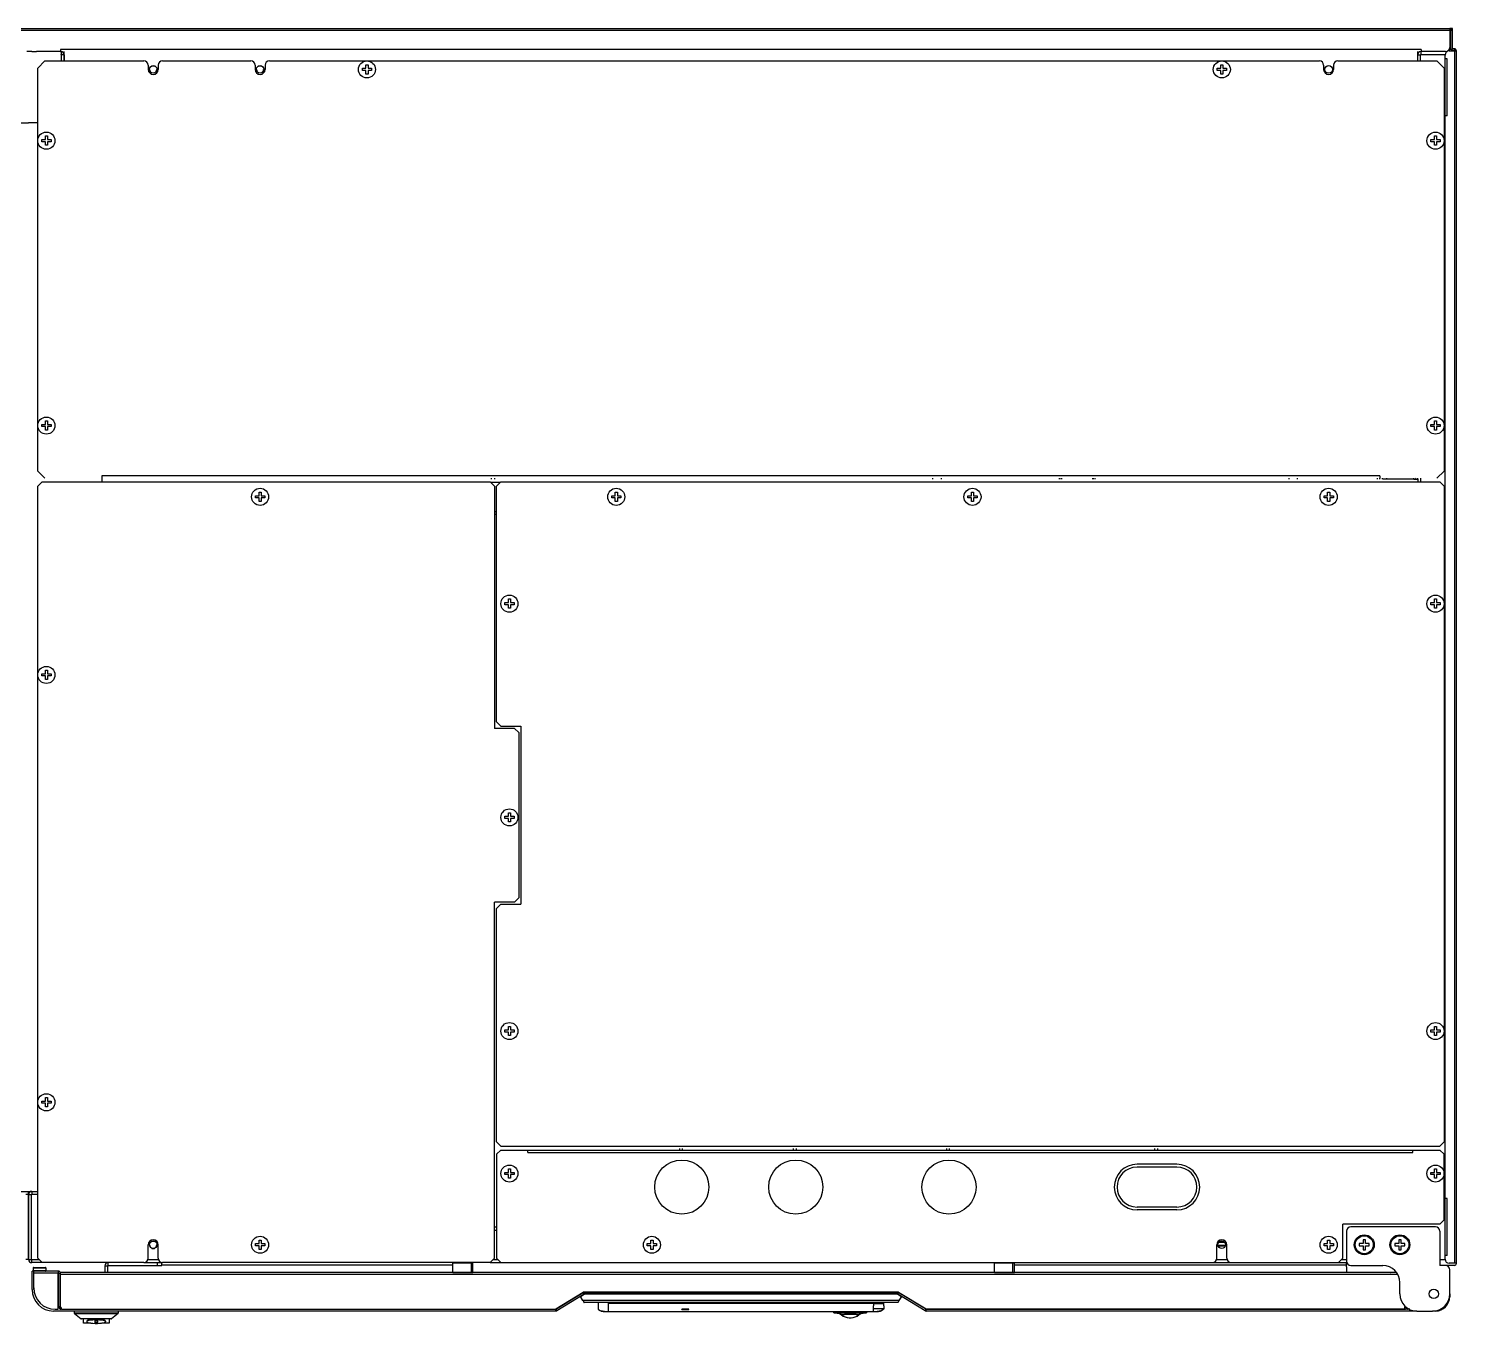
# Model space of a CAD drawing. Header units: millimetres. Extents: x -4 to 301, y -2 to 124.
# Drawn here: x 200.3 to 300.5, y -0.9 to 90 of the extents above; entities that cross this region are included whole.
import ezdxf

# ---------------------------------------------------------------- set-up
doc = ezdxf.new("R2010")
doc.units = ezdxf.units.MM
for name, color, linetype in [('2401-00300-M6-16HWMC_0', 7, 'Continuous'), ('2401-00424-M6-12FCTTHC_0', 7, 'Continuous'), ('2401-00460-M6-12PSTTHC_0', 7, 'Continuous'), ('4203-78022_0', 7, 'Continuous'), ('4204-00441-MS731-1_0', 7, 'Continuous'), ('4208-01638_A_0', 7, 'Continuous'), ('4208-01643_A_0', 7, 'Continuous'), ('4209-00025-D30_0', 7, 'Continuous'), ('4209-00027-YK_0', 7, 'Continuous'), ('4209-00048_0', 7, 'Continuous'), ('4209-00140_0', 7, 'Continuous'), ('4209-00207_A_0', 7, 'Continuous'), ('4212-06586_0', 7, 'Continuous'), ('4212-06592_0', 7, 'Continuous'), ('4212-06603_1_0', 7, 'Continuous'), ('4212-06603_1_MIR_0', 7, 'Continuous'), ('4212-06606_4_3_0', 7, 'Continuous'), ('4212-06607_0', 7, 'Continuous'), ('4212-06613_2_MIR_0', 7, 'Continuous'), ('4212-06614_1_0', 7, 'Continuous'), ('4212-06616_1_0', 7, 'Continuous'), ('4212-06741_0', 7, 'Continuous'), ('4212-14508_0', 7, 'Continuous'), ('4212-14509_0', 7, 'Continuous'), ('4212-14510_0', 7, 'Continuous'), ('4212-14511_0', 7, 'Continuous'), ('4212-14513_0', 7, 'Continuous'), ('4212-14515_0', 7, 'Continuous'), ('4212-14520_0', 7, 'Continuous'), ('4212-14521_0', 7, 'Continuous'), ('4212-14522_1_0', 7, 'Continuous'), ('4212-14522_2_0', 7, 'Continuous'), ('4212-14522_3_0', 7, 'Continuous'), ('4212-14522_4_1_0', 7, 'Continuous'), ('4212-14522_5_0', 7, 'Continuous'), ('4212-14525_0', 7, 'Continuous'), ('4212-14529_0', 7, 'Continuous'), ('4212-14530_0', 7, 'Continuous'), ('4212-14531_0', 7, 'Continuous'), ('4212-14532_0', 7, 'Continuous'), ('4212-14534_0', 7, 'Continuous'), ('4212-14541_0', 7, 'Continuous'), ('EPO_A_0', 7, 'Continuous'), ('TOUCH-PAN_A_0', 7, 'Continuous')]:
    doc.layers.add(name, color=color, linetype=linetype)

msp = doc.modelspace()

# ---------------------------------------------------------------- linework, layer by layer
at = {"layer": '2401-00300-M6-16HWMC_0', "color": 7, "linetype": 'Continuous'}
msp.add_line((295.88, 2.7), (295.9, 2.7), dxfattribs=at)
at = {"layer": '2401-00424-M6-12FCTTHC_0', "color": 7, "linetype": 'Continuous'}
for p, q in [((293.97, 4.73), (293.69, 4.73)), ((293.69, 4.73), (293.69, 4.58)), ((293.69, 4.58), (293.97, 4.58)), ((294.12, 5), (293.97, 5)), ((293.97, 5), (293.97, 4.73)), ((293.97, 4.58), (293.97, 4.3)), ((293.97, 4.3), (294.12, 4.3)), ((294.12, 4.73), (294.12, 5)), ((294.39, 4.73), (294.12, 4.73)), ((294.12, 4.58), (294.39, 4.58)), ((294.12, 4.3), (294.12, 4.58)), ((294.39, 4.58), (294.39, 4.73)), ((296.47, 4.73), (296.19, 4.73)), ((296.19, 4.73), (296.19, 4.58)), ((296.19, 4.58), (296.47, 4.58)), ((296.62, 5), (296.47, 5)), ((296.47, 5), (296.47, 4.73)), ((296.47, 4.58), (296.47, 4.3)), ((296.47, 4.3), (296.62, 4.3)), ((296.62, 4.73), (296.62, 5)), ((296.89, 4.73), (296.62, 4.73)), ((296.62, 4.58), (296.89, 4.58)), ((296.62, 4.3), (296.62, 4.58)), ((296.89, 4.58), (296.89, 4.73))]:
    msp.add_line(p, q, dxfattribs=at)
for centre in [(294.04, 4.65), (296.54, 4.65)]:
    msp.add_circle(centre, 0.63, dxfattribs=at)
at = {"layer": '2401-00460-M6-12PSTTHC_0', "color": 7, "linetype": 'Continuous'}
for p, q in [((223.72, 87.23), (223.97, 87.23)), ((223.72, 87.08), (223.72, 87.23)), ((223.97, 87.48), (224.12, 87.48)), ((223.97, 87.23), (223.97, 87.48)), ((224.12, 87.48), (224.12, 87.23)), ((224.12, 87.23), (224.37, 87.23)), ((224.37, 87.23), (224.37, 87.08)), ((283.72, 87.23), (283.97, 87.23)), ((283.72, 87.08), (283.72, 87.23)), ((283.97, 87.48), (284.12, 87.48)), ((283.97, 87.23), (283.97, 87.48)), ((284.12, 87.48), (284.12, 87.23)), ((284.12, 87.23), (284.37, 87.23)), ((284.37, 87.23), (284.37, 87.08)), ((208.79, 87.15), (208.77, 87.15)), ((208.79, 87.14), (208.77, 87.14)), ((208.9, 86.94), (208.89, 86.92)), ((209.18, 86.94), (209.19, 86.92)), ((209.29, 87.15), (209.31, 87.15)), ((209.29, 87.14), (209.31, 87.14)), ((216.29, 87.15), (216.27, 87.15)), ((216.29, 87.14), (216.27, 87.14)), ((216.4, 86.94), (216.39, 86.92)), ((216.68, 86.94), (216.69, 86.92)), ((216.79, 87.15), (216.81, 87.15)), ((216.79, 87.14), (216.81, 87.14)), ((223.97, 87.08), (223.72, 87.08)), ((223.97, 86.83), (223.97, 87.08)), ((224.12, 86.83), (223.97, 86.83)), ((224.37, 87.08), (224.12, 87.08)), ((224.12, 87.08), (224.12, 86.83)), ((283.97, 87.08), (283.72, 87.08)), ((283.97, 86.83), (283.97, 87.08)), ((284.12, 86.83), (283.97, 86.83)), ((284.37, 87.08), (284.12, 87.08)), ((284.12, 87.08), (284.12, 86.83)), ((201.22, 82.23), (201.47, 82.23)), ((201.22, 82.08), (201.22, 82.23)), ((201.47, 82.48), (201.62, 82.48)), ((201.47, 82.23), (201.47, 82.48)), ((201.62, 82.48), (201.62, 82.23)), ((201.62, 82.23), (201.87, 82.23)), ((201.87, 82.23), (201.87, 82.08)), ((298.72, 82.23), (298.97, 82.23)), ((298.72, 82.08), (298.72, 82.23)), ((298.97, 82.48), (299.12, 82.48)), ((298.97, 82.23), (298.97, 82.48)), ((299.12, 82.48), (299.12, 82.23)), ((299.12, 82.23), (299.37, 82.23)), ((299.37, 82.23), (299.37, 82.08)), ((201.47, 82.08), (201.22, 82.08)), ((201.47, 81.83), (201.47, 82.08)), ((201.62, 81.83), (201.47, 81.83)), ((201.87, 82.08), (201.62, 82.08)), ((201.62, 82.08), (201.62, 81.83)), ((298.97, 82.08), (298.72, 82.08)), ((298.97, 81.83), (298.97, 82.08)), ((299.12, 81.83), (298.97, 81.83)), ((299.37, 82.08), (299.12, 82.08)), ((299.12, 82.08), (299.12, 81.83)), ((201.22, 62.23), (201.47, 62.23)), ((201.22, 62.08), (201.22, 62.23)), ((201.47, 62.48), (201.62, 62.48)), ((201.47, 62.23), (201.47, 62.48)), ((201.62, 62.48), (201.62, 62.23)), ((201.62, 62.23), (201.87, 62.23)), ((201.87, 62.23), (201.87, 62.08)), ((298.72, 62.23), (298.97, 62.23)), ((298.72, 62.08), (298.72, 62.23)), ((298.97, 62.48), (299.12, 62.48)), ((298.97, 62.23), (298.97, 62.48)), ((299.12, 62.48), (299.12, 62.23)), ((299.12, 62.23), (299.37, 62.23)), ((299.37, 62.23), (299.37, 62.08)), ((201.47, 62.08), (201.22, 62.08)), ((201.47, 61.83), (201.47, 62.08)), ((201.62, 61.83), (201.47, 61.83)), ((201.87, 62.08), (201.62, 62.08)), ((201.62, 62.08), (201.62, 61.83)), ((298.97, 62.08), (298.72, 62.08)), ((298.97, 61.83), (298.97, 62.08)), ((299.12, 61.83), (298.97, 61.83)), ((299.37, 62.08), (299.12, 62.08)), ((299.12, 62.08), (299.12, 61.83)), ((263.74, 58.45), (263.74, 58.4)), ((264.34, 58.45), (264.34, 58.4)), ((288.74, 58.45), (288.74, 58.4)), ((289.34, 58.45), (289.34, 58.4)), ((216.22, 57.23), (216.47, 57.23)), ((216.22, 57.08), (216.22, 57.23)), ((216.47, 57.48), (216.62, 57.48)), ((216.47, 57.23), (216.47, 57.48)), ((216.62, 57.48), (216.62, 57.23)), ((216.62, 57.23), (216.87, 57.23)), ((216.87, 57.23), (216.87, 57.08)), ((241.22, 57.23), (241.47, 57.23)), ((241.22, 57.08), (241.22, 57.23)), ((241.47, 57.48), (241.62, 57.48)), ((241.47, 57.23), (241.47, 57.48)), ((241.62, 57.48), (241.62, 57.23)), ((241.62, 57.23), (241.87, 57.23)), ((241.87, 57.23), (241.87, 57.08)), ((266.22, 57.23), (266.47, 57.23)), ((266.22, 57.08), (266.22, 57.23)), ((266.47, 57.48), (266.62, 57.48)), ((266.47, 57.23), (266.47, 57.48)), ((266.62, 57.48), (266.62, 57.23)), ((266.62, 57.23), (266.87, 57.23)), ((266.87, 57.23), (266.87, 57.08)), ((291.22, 57.23), (291.47, 57.23)), ((291.22, 57.08), (291.22, 57.23)), ((291.47, 57.48), (291.62, 57.48)), ((291.47, 57.23), (291.47, 57.48)), ((291.62, 57.48), (291.62, 57.23)), ((291.62, 57.23), (291.87, 57.23)), ((291.87, 57.23), (291.87, 57.08)), ((216.47, 57.08), (216.22, 57.08)), ((216.47, 56.83), (216.47, 57.08)), ((216.62, 56.83), (216.47, 56.83)), ((216.87, 57.08), (216.62, 57.08)), ((216.62, 57.08), (216.62, 56.83)), ((241.47, 57.08), (241.22, 57.08)), ((241.47, 56.83), (241.47, 57.08)), ((241.62, 56.83), (241.47, 56.83)), ((241.87, 57.08), (241.62, 57.08)), ((241.62, 57.08), (241.62, 56.83)), ((266.47, 57.08), (266.22, 57.08)), ((266.47, 56.83), (266.47, 57.08)), ((266.62, 56.83), (266.47, 56.83)), ((266.87, 57.08), (266.62, 57.08)), ((266.62, 57.08), (266.62, 56.83)), ((291.47, 57.08), (291.22, 57.08)), ((291.47, 56.83), (291.47, 57.08)), ((291.62, 56.83), (291.47, 56.83)), ((291.87, 57.08), (291.62, 57.08)), ((291.62, 57.08), (291.62, 56.83)), ((233.72, 49.73), (233.97, 49.73)), ((233.72, 49.58), (233.72, 49.73)), ((233.97, 49.58), (233.72, 49.58)), ((233.97, 49.98), (234.12, 49.98)), ((233.97, 49.73), (233.97, 49.98)), ((233.97, 49.33), (233.97, 49.58)), ((234.12, 49.33), (233.97, 49.33)), ((234.12, 49.98), (234.12, 49.73)), ((234.12, 49.73), (234.37, 49.73)), ((234.37, 49.58), (234.12, 49.58)), ((234.12, 49.58), (234.12, 49.33)), ((234.37, 49.73), (234.37, 49.58)), ((298.72, 49.73), (298.97, 49.73)), ((298.72, 49.58), (298.72, 49.73)), ((298.97, 49.58), (298.72, 49.58)), ((298.97, 49.98), (299.12, 49.98)), ((298.97, 49.73), (298.97, 49.98)), ((298.97, 49.33), (298.97, 49.58)), ((299.12, 49.33), (298.97, 49.33)), ((299.12, 49.98), (299.12, 49.73)), ((299.12, 49.73), (299.37, 49.73)), ((299.37, 49.58), (299.12, 49.58)), ((299.12, 49.58), (299.12, 49.33)), ((299.37, 49.73), (299.37, 49.58)), ((201.22, 44.73), (201.47, 44.73)), ((201.22, 44.58), (201.22, 44.73)), ((201.47, 44.58), (201.22, 44.58)), ((201.47, 44.98), (201.62, 44.98)), ((201.47, 44.73), (201.47, 44.98)), ((201.47, 44.33), (201.47, 44.58)), ((201.62, 44.33), (201.47, 44.33)), ((201.62, 44.98), (201.62, 44.73)), ((201.62, 44.73), (201.87, 44.73)), ((201.87, 44.58), (201.62, 44.58)), ((201.62, 44.58), (201.62, 44.33)), ((201.87, 44.73), (201.87, 44.58)), ((233.72, 34.73), (233.97, 34.73)), ((233.72, 34.58), (233.72, 34.73)), ((233.97, 34.58), (233.72, 34.58)), ((233.97, 34.98), (234.12, 34.98)), ((233.97, 34.73), (233.97, 34.98)), ((233.97, 34.33), (233.97, 34.58)), ((234.12, 34.33), (233.97, 34.33)), ((234.12, 34.98), (234.12, 34.73)), ((234.12, 34.73), (234.37, 34.73)), ((234.37, 34.58), (234.12, 34.58)), ((234.12, 34.58), (234.12, 34.33)), ((234.37, 34.73), (234.37, 34.58)), ((233.72, 19.73), (233.97, 19.73)), ((233.72, 19.58), (233.72, 19.73)), ((233.97, 19.58), (233.72, 19.58)), ((233.97, 19.98), (234.12, 19.98)), ((233.97, 19.73), (233.97, 19.98)), ((233.97, 19.33), (233.97, 19.58)), ((234.12, 19.33), (233.97, 19.33)), ((234.12, 19.98), (234.12, 19.73)), ((234.12, 19.73), (234.37, 19.73)), ((234.37, 19.58), (234.12, 19.58)), ((234.12, 19.58), (234.12, 19.33)), ((234.37, 19.73), (234.37, 19.58)), ((298.72, 19.73), (298.97, 19.73)), ((298.72, 19.58), (298.72, 19.73)), ((298.97, 19.58), (298.72, 19.58)), ((298.97, 19.98), (299.12, 19.98)), ((298.97, 19.73), (298.97, 19.98)), ((298.97, 19.33), (298.97, 19.58)), ((299.12, 19.33), (298.97, 19.33)), ((299.12, 19.98), (299.12, 19.73)), ((299.12, 19.73), (299.37, 19.73)), ((299.37, 19.58), (299.12, 19.58)), ((299.12, 19.58), (299.12, 19.33)), ((299.37, 19.73), (299.37, 19.58)), ((201.22, 14.73), (201.47, 14.73)), ((201.22, 14.58), (201.22, 14.73)), ((201.47, 14.58), (201.22, 14.58)), ((201.47, 14.98), (201.62, 14.98)), ((201.47, 14.73), (201.47, 14.98)), ((201.47, 14.33), (201.47, 14.58)), ((201.62, 14.33), (201.47, 14.33)), ((201.62, 14.98), (201.62, 14.73)), ((201.62, 14.73), (201.87, 14.73)), ((201.87, 14.58), (201.62, 14.58)), ((201.62, 14.58), (201.62, 14.33)), ((201.87, 14.73), (201.87, 14.58)), ((233.72, 9.73), (233.97, 9.73)), ((233.72, 9.58), (233.72, 9.73)), ((233.97, 9.58), (233.72, 9.58)), ((233.97, 9.98), (234.12, 9.98)), ((233.97, 9.73), (233.97, 9.98)), ((233.97, 9.33), (233.97, 9.58)), ((234.12, 9.33), (233.97, 9.33)), ((234.12, 9.98), (234.12, 9.73)), ((234.12, 9.73), (234.37, 9.73)), ((234.37, 9.58), (234.12, 9.58)), ((234.12, 9.58), (234.12, 9.33)), ((234.37, 9.73), (234.37, 9.58)), ((298.72, 9.73), (298.97, 9.73)), ((298.72, 9.58), (298.72, 9.73)), ((298.97, 9.58), (298.72, 9.58)), ((298.97, 9.98), (299.12, 9.98)), ((298.97, 9.73), (298.97, 9.98)), ((298.97, 9.33), (298.97, 9.58)), ((299.12, 9.33), (298.97, 9.33)), ((299.12, 9.98), (299.12, 9.73)), ((299.12, 9.73), (299.37, 9.73)), ((299.37, 9.58), (299.12, 9.58)), ((299.12, 9.58), (299.12, 9.33)), ((299.37, 9.73), (299.37, 9.58)), ((208.79, 4.65), (208.77, 4.65)), ((208.79, 4.64), (208.77, 4.64)), ((208.9, 4.44), (208.89, 4.42)), ((208.94, 4.4), (209.14, 4.4)), ((209.15, 4.42), (209.12, 4.4)), ((209.14, 4.4), (209.14, 4.4)), ((209.18, 4.44), (209.19, 4.42)), ((209.29, 4.65), (209.31, 4.65)), ((209.29, 4.64), (209.31, 4.64)), ((216.22, 4.73), (216.47, 4.73)), ((216.22, 4.58), (216.22, 4.73)), ((216.47, 4.58), (216.22, 4.58)), ((216.47, 4.98), (216.62, 4.98)), ((216.47, 4.73), (216.47, 4.98)), ((216.47, 4.33), (216.47, 4.58)), ((216.62, 4.33), (216.47, 4.33)), ((216.62, 4.98), (216.62, 4.73)), ((216.62, 4.73), (216.87, 4.73)), ((216.87, 4.58), (216.62, 4.58)), ((216.62, 4.58), (216.62, 4.33)), ((216.87, 4.73), (216.87, 4.58)), ((243.72, 4.73), (243.97, 4.73)), ((243.72, 4.58), (243.72, 4.73)), ((243.97, 4.58), (243.72, 4.58)), ((243.97, 4.98), (244.12, 4.98)), ((243.97, 4.73), (243.97, 4.98)), ((243.97, 4.33), (243.97, 4.58)), ((244.12, 4.33), (243.97, 4.33)), ((244.12, 4.98), (244.12, 4.73)), ((244.12, 4.73), (244.37, 4.73)), ((244.37, 4.58), (244.12, 4.58)), ((244.12, 4.58), (244.12, 4.33)), ((244.37, 4.73), (244.37, 4.58)), ((291.22, 4.73), (291.47, 4.73)), ((291.22, 4.58), (291.22, 4.73)), ((291.47, 4.58), (291.22, 4.58)), ((291.47, 4.98), (291.62, 4.98)), ((291.47, 4.73), (291.47, 4.98)), ((291.47, 4.33), (291.47, 4.58)), ((291.62, 4.33), (291.47, 4.33)), ((291.62, 4.98), (291.62, 4.73)), ((291.62, 4.73), (291.87, 4.73)), ((291.87, 4.58), (291.62, 4.58)), ((291.62, 4.58), (291.62, 4.33)), ((291.87, 4.73), (291.87, 4.58))]:
    msp.add_line(p, q, dxfattribs=at)
for points in [[(208.97, 86.89), (208.93, 86.92), (208.88, 86.96), (208.84, 87.01), (208.82, 87.06), (208.8, 87.12), (208.78, 87.18), (208.78, 87.22)], [(208.86, 87.35), (208.88, 87.36), (208.94, 87.39), (209, 87.4), (209.05, 87.4), (209.1, 87.4), (209.15, 87.38), (209.2, 87.36), (209.22, 87.35)], [(209.3, 87.22), (209.3, 87.17), (209.28, 87.11), (209.26, 87.05), (209.23, 87), (209.19, 86.96), (209.15, 86.92), (209.11, 86.89)], [(216.47, 86.89), (216.43, 86.92), (216.38, 86.96), (216.34, 87.01), (216.32, 87.06), (216.3, 87.12), (216.28, 87.18), (216.28, 87.22)], [(216.36, 87.35), (216.38, 87.36), (216.44, 87.39), (216.5, 87.4), (216.55, 87.4), (216.6, 87.4), (216.65, 87.38), (216.7, 87.36), (216.72, 87.35)], [(216.8, 87.22), (216.8, 87.17), (216.78, 87.11), (216.76, 87.05), (216.73, 87), (216.69, 86.96), (216.65, 86.92), (216.61, 86.89)], [(208.96, 4.4), (208.93, 4.42), (208.88, 4.46), (208.84, 4.51), (208.82, 4.56), (208.8, 4.62), (208.78, 4.68), (208.78, 4.72)], [(208.86, 4.85), (208.88, 4.86), (208.94, 4.89), (209, 4.9), (209.05, 4.9), (209.1, 4.9), (209.15, 4.88), (209.2, 4.86), (209.22, 4.85)], [(209.3, 4.72), (209.3, 4.67), (209.28, 4.61), (209.26, 4.55), (209.23, 4.5), (209.19, 4.46), (209.15, 4.42)]]:
    msp.add_lwpolyline(points, dxfattribs=at)
for centre in [(224.04, 87.15), (284.04, 87.15), (201.54, 82.15), (299.04, 82.15), (201.54, 62.15), (299.04, 62.15), (216.54, 57.15), (241.54, 57.15), (266.54, 57.15), (291.54, 57.15), (234.04, 49.65), (299.04, 49.65), (201.54, 44.65), (234.04, 34.65), (234.04, 19.65), (299.04, 19.65), (201.54, 14.65), (234.04, 9.65), (299.04, 9.65), (216.54, 4.65), (244.04, 4.65), (291.54, 4.65)]:
    msp.add_circle(centre, 0.6, dxfattribs=at)
for centre, start, end in [((209.04, 87.15), 183.0907, 236.9093), ((209.04, 87.15), 303.0907, 356.9093), ((216.54, 87.15), 183.0907, 236.9093), ((216.54, 87.15), 303.0907, 356.9093), ((209.04, 4.65), 183.0907, 236.9093), ((209.04, 4.65), 303.0907, 356.9093)]:
    msp.add_arc(centre, 0.25, start, end, dxfattribs=at)
at = {"layer": '4203-78022_0', "color": 7, "linetype": 'Continuous'}
for p, q in [((239.03, 1.03), (239.28, 1.18)), ((239.2, 0.74), (239.03, 1.03)), ((239.35, 1.2), (261.23, 1.2)), ((261.3, 1.18), (261.55, 1.03)), ((261.55, 1.03), (261.38, 0.74)), ((261.38, 0.74), (239.2, 0.74)), ((239.2, 0.74), (239.23, 0.69)), ((239.23, 0.69), (239.24, 0.66)), ((261.29, 0.6), (239.29, 0.6)), ((261.35, 0.69), (261.34, 0.66)), ((261.38, 0.74), (261.35, 0.69))]:
    msp.add_line(p, q, dxfattribs=at)
for points in [[(239.24, 0.66), (239.25, 0.64), (239.26, 0.62), (239.27, 0.61), (239.28, 0.6), (239.29, 0.6)], [(261.34, 0.66), (261.33, 0.64), (261.32, 0.62), (261.31, 0.61), (261.3, 0.6), (261.29, 0.6)]]:
    msp.add_lwpolyline(points, dxfattribs=at)
for centre, start, end in [((239.35, 1.05), 90, 121.5), ((261.23, 1.05), 58.5, 90)]:
    msp.add_arc(centre, 0.15, start, end, dxfattribs=at)
at = {"layer": '4204-00441-MS731-1_0', "color": 7, "linetype": 'Continuous'}
for p, q in [((203.49, 0), (203.49, -0.13)), ((206.59, 0), (206.59, -0.13)), ((203.49, -0.13), (206.59, -0.13)), ((203.51, -0.17), (206.57, -0.17)), ((203.51, -0.17), (203.98, -0.54)), ((206.1, -0.54), (203.98, -0.54)), ((206.07, -0.55), (204.01, -0.55)), ((204.14, -0.85), (204.14, -0.55)), ((204.67, -0.85), (204.14, -0.85)), ((204.39, -0.7), (204.39, -0.75)), ((204.41, -0.71), (204.39, -0.75)), ((204.97, -0.65), (205.12, -0.65)), ((204.97, -0.84), (204.97, -0.65)), ((205.12, -0.79), (204.97, -0.79)), ((205.12, -0.84), (204.97, -0.84)), ((205.12, -0.65), (205.12, -0.84)), ((205.94, -0.85), (205.43, -0.85)), ((205.69, -0.75), (205.67, -0.71)), ((205.69, -0.7), (205.69, -0.75)), ((205.94, -0.55), (205.94, -0.85)), ((206.57, -0.17), (206.1, -0.54))]:
    msp.add_line(p, q, dxfattribs=at)
for points in [[(205.69, -0.7), (205.67, -0.67), (205.63, -0.64), (205.55, -0.62), (205.45, -0.6), (205.32, -0.58), (205.18, -0.57), (205.04, -0.57), (204.9, -0.57), (204.76, -0.58), (204.63, -0.6), (204.53, -0.62), (204.45, -0.64), (204.41, -0.67), (204.39, -0.7)], [(204.39, -0.75), (204.41, -0.78), (204.46, -0.8), (204.55, -0.83), (204.67, -0.85)], [(205.67, -0.71), (205.62, -0.69), (205.53, -0.66), (205.41, -0.64), (205.27, -0.63), (205.12, -0.62), (204.96, -0.62), (204.81, -0.63), (204.67, -0.64), (204.55, -0.66), (204.46, -0.69), (204.41, -0.71)], [(204.67, -0.85), (204.81, -0.86), (204.96, -0.87), (205.12, -0.87), (205.27, -0.86)], [(205.27, -0.86), (205.41, -0.85), (205.53, -0.83), (205.62, -0.8), (205.67, -0.78), (205.69, -0.75)]]:
    msp.add_lwpolyline(points, dxfattribs=at)
for centre, start, end in [((203.54, -0.13), 180, 231.3402), ((203.99, -0.5), 195.2742, 270), ((204.01, -0.5), 231.3402, 270), ((206.07, -0.5), 270, 308.6598), ((206.09, -0.5), 270, 344.7258), ((206.54, -0.13), 308.6598, 0)]:
    msp.add_arc(centre, 0.05, start, end, dxfattribs=at)
at = {"layer": '4208-01638_A_0', "color": 7, "linetype": 'Continuous'}
for p, q in [((240.33, 0.08), (240.42, 0.03)), ((240.42, 0.03), (240.52, -0.01)), ((260.06, -0.01), (260.16, 0.03)), ((260.16, 0.03), (260.26, 0.09)), ((240.52, -0.01), (240.63, -0.03)), ((240.63, -0.03), (240.74, -0.03)), ((259.84, -0.03), (259.95, -0.03)), ((259.95, -0.03), (260.06, -0.01))]:
    msp.add_line(p, q, dxfattribs=at)
at = {"layer": '4208-01643_A_0', "color": 7, "linetype": 'Continuous'}
for p, q in [((240.24, 0.17), (240.24, 0.17)), ((240.99, 0.17), (240.99, 0.37)), ((240.99, 0.02), (240.99, 0.17)), ((260.31, 0.14), (260.28, 0.11)), ((260.31, 0.14), (260.34, 0.17)), ((260.34, 0.17), (260.35, 0.37)), ((240.72, -0.03), (240.93, -0.03)), ((240.74, -0.03), (259.86, -0.03))]:
    msp.add_line(p, q, dxfattribs=at)
for points in [[(240.24, 0.17), (240.24, 0.17)], [(240.26, 0.14), (240.36, 0.06), (240.41, 0.03), (240.45, 0.02), (240.48, 0), (240.51, -0.01)], [(240.99, -0.03), (240.99, -0.02), (240.99, 0.02)], [(259.59, -0.03), (259.59, -0.03), (259.59, 0), (259.59, 0.03), (259.59, 0.37)], [(259.59, 0.17), (260.08, 0.17), (260.2, 0.17), (260.32, 0.17)], [(260.28, 0.11), (260.24, 0.08), (260.13, 0.01), (260.07, -0.01)], [(260.07, -0.01), (260.09, 0), (260.13, 0.01), (260.17, 0.03), (260.21, 0.05), (260.24, 0.08)], [(260.32, 0.17), (260.34, 0.17), (260.34, 0.17)], [(240.72, -0.03), (240.58, -0.02), (240.51, -0.01)], [(260.07, -0.01), (260, -0.02), (259.86, -0.03)]]:
    msp.add_lwpolyline(points, dxfattribs=at)
at = {"layer": '4209-00025-D30_0', "color": 7, "linetype": 'Continuous'}
for centre in [(246.14, 8.7), (254.14, 8.7), (264.89, 8.7)]:
    msp.add_circle(centre, 1.9, dxfattribs=at)
at = {"layer": '4209-00027-YK_0', "color": 7, "linetype": 'Continuous'}
for p, q in [((280.89, 10.3), (278.09, 10.3)), ((280.89, 10.1), (278.09, 10.1)), ((280.89, 7.3), (278.09, 7.3)), ((280.89, 7.1), (278.09, 7.1))]:
    msp.add_line(p, q, dxfattribs=at)
for centre, radius, start, end in [((278.09, 8.7), 1.6, 90, 270), ((278.09, 8.7), 1.4, 90, 270), ((280.89, 8.7), 1.6, 270, 90), ((280.89, 8.7), 1.4, 270, 90)]:
    msp.add_arc(centre, radius, start, end, dxfattribs=at)
at = {"layer": '4209-00048_0', "color": 7, "linetype": 'Continuous'}
for p, q in [((200.62, 3.04), (201.5, 3.04)), ((200.62, 3.04), (200.62, 2.81)), ((200.63, 3.05), (201.49, 3.05)), ((201.5, 3.04), (201.5, 2.81)), ((201.5, 2.81), (200.62, 2.81))]:
    msp.add_line(p, q, dxfattribs=at)
for centre, start, end in [((200.63, 3.04), 90, 180), ((201.49, 3.04), 0, 90), ((200.63, 2.81), 180, 270), ((201.49, 2.81), 270, 0)]:
    msp.add_arc(centre, 0.01, start, end, dxfattribs=at)
at = {"layer": '4209-00140_0', "color": 7, "linetype": 'Continuous'}
for p, q in [((230.08, 3.39), (231.38, 3.39)), ((230.08, 2.71), (230.08, 3.39)), ((231.38, 3.39), (231.48, 3.39)), ((231.38, 2.71), (231.38, 3.39)), ((231.48, 2.71), (231.48, 3.39)), ((268.08, 3.39), (269.38, 3.39)), ((268.08, 2.71), (268.08, 3.39)), ((269.38, 3.39), (269.48, 3.39)), ((269.38, 2.71), (269.38, 3.39)), ((269.48, 2.71), (269.48, 3.39)), ((230.08, 2.71), (231.38, 2.71)), ((231.38, 2.71), (231.48, 2.71)), ((268.08, 2.71), (269.38, 2.71)), ((269.38, 2.71), (269.48, 2.71))]:
    msp.add_line(p, q, dxfattribs=at)
for centre, start, end in [((230.09, 3.39), 90, 180), ((231.37, 3.39), 0, 90), ((231.47, 3.39), 0, 90), ((268.09, 3.39), 90, 180), ((269.37, 3.39), 0, 90), ((269.47, 3.39), 0, 90), ((230.09, 2.71), 180, 270), ((231.37, 2.71), 270, 0), ((231.47, 2.71), 270, 0), ((268.09, 2.71), 180, 270), ((269.37, 2.71), 270, 0), ((269.47, 2.71), 270, 0)]:
    msp.add_arc(centre, 0.01, start, end, dxfattribs=at)
at = {"layer": '4209-00207_A_0', "color": 7, "linetype": 'Continuous'}
for p, q in [((240.26, 0.55), (240.26, 0.14)), ((240.99, 0.37), (240.99, 0.6)), ((240.99, 0.55), (260.32, 0.55)), ((259.59, 0.6), (259.59, 0.37)), ((259.59, 0.52), (260.32, 0.52)), ((260.32, 0.37), (260.32, 0.55))]:
    msp.add_line(p, q, dxfattribs=at)
for centre, start, end in [((240.31, 0.55), 90, 180), ((260.27, 0.55), 0, 90)]:
    msp.add_arc(centre, 0.05, start, end, dxfattribs=at)
at = {"layer": '4212-06586_0', "color": 7, "linetype": 'Continuous'}
for p, q in [((199.64, 83.4), (200.29, 83.4)), ((200.94, 83.4), (200.29, 83.4)), ((299.71, 83.4), (299.64, 83.4)), ((297.79, 58.4), (297.79, 58.45)), ((298.01, 58.2), (298.01, 58.45)), ((199.64, 8.4), (200.29, 8.4)), ((200.29, 8.4), (200.94, 8.4)), ((299.64, 8.4), (299.71, 8.4))]:
    msp.add_line(p, q, dxfattribs=at)
at = {"layer": '4212-06592_0', "color": 7, "linetype": 'Continuous'}
for p, q in [((200.51, 88.4), (200.84, 88.4)), ((202.54, 88.4), (202.57, 88.4)), ((202.57, 88.4), (202.57, 88.2)), ((298.01, 88.4), (298.04, 88.4)), ((298.01, 88.4), (298.01, 88.2)), ((298.01, 88.2), (299.71, 88.2)), ((299.74, 88.4), (299.85, 88.4)), ((202.79, 88.18), (202.59, 88.18)), ((202.59, 88.18), (202.59, 87.75)), ((202.79, 88.18), (202.79, 87.75)), ((297.79, 88.18), (297.99, 88.18)), ((297.79, 87.75), (297.79, 88.18)), ((297.99, 87.75), (297.99, 88.18)), ((200.94, 83.4), (200.51, 83.4)), ((299.71, 83.6), (299.64, 83.6)), ((299.71, 83.4), (299.64, 83.4)), ((200.29, 8.18), (200.09, 8.18)), ((200.29, 8.18), (200.49, 8.18)), ((200.29, 8.18), (200.29, 3.62)), ((200.29, 3.62), (200.29, 8.18)), ((200.49, 3.62), (200.49, 8.18)), ((200.51, 8.4), (200.94, 8.4)), ((200.51, 8.4), (200.51, 8.2)), ((200.51, 8.2), (200.94, 8.2)), ((299.64, 8.4), (299.71, 8.4)), ((299.64, 8.2), (299.71, 8.2)), ((200.29, 3.62), (200.09, 3.62)), ((200.29, 3.62), (200.49, 3.62)), ((201.04, 3.6), (200.51, 3.6)), ((200.51, 3.4), (200.51, 3.6)), ((201.24, 3.4), (200.51, 3.4)), ((299.71, 3.6), (299.34, 3.6))]:
    msp.add_line(p, q, dxfattribs=at)
for centre, radius, start, end in [((202.57, 88.18), 0.22, 0, 90), ((202.57, 88.18), 0.02, 0, 90), ((298.01, 88.18), 0.22, 90, 180), ((298.01, 88.18), 0.02, 90, 180), ((200.51, 8.18), 0.22, 90, 180), ((200.51, 8.18), 0.02, 90, 180), ((200.51, 3.62), 0.22, 180, 270), ((200.51, 3.62), 0.02, 180, 270)]:
    msp.add_arc(centre, radius, start, end, dxfattribs=at)
at = {"layer": '4212-06603_1_0', "color": 7, "linetype": 'Continuous'}
msp.add_line((200.29, 8.18), (200.29, 8.4), dxfattribs=at)
at = {"layer": '4212-06603_1_MIR_0', "color": 7, "linetype": 'Continuous'}
msp.add_line((200.29, 8.18), (200.29, 8.4), dxfattribs=at)
at = {"layer": '4212-06606_4_3_0', "color": 7, "linetype": 'Continuous'}
msp.add_line((297.07, 0.2), (297.07, 0.12), dxfattribs=at)
at = {"layer": '4212-06607_0', "color": 7, "linetype": 'Continuous'}
for p, q in [((300.01, 88.52), (300.01, 88.57)), ((300.01, 88.45), (300.51, 88.45)), ((300.07, 88.6), (300.02, 88.6)), ((300.37, 88.48), (300.18, 88.48)), ((300.37, 88.6), (300.19, 88.6)), ((300.37, 88.6), (300.37, 88.48)), ((300.51, 88.46), (300.39, 88.46)), ((300.39, 88.46), (300.39, 88.45)), ((300.39, 3.35), (300.39, 88.45)), ((300.51, 3.34), (300.51, 88.46)), ((299.71, 3.65), (299.71, 88.15)), ((299.85, 87.9), (299.71, 87.9)), ((299.85, 83.9), (299.85, 87.9)), ((299.85, 83.9), (299.71, 83.9)), ((299.85, 7.9), (299.71, 7.9)), ((299.85, 3.9), (299.85, 7.9)), ((299.85, 3.9), (299.71, 3.9)), ((300.37, 3.2), (299.75, 3.2)), ((300.51, 3.35), (300.01, 3.35))]:
    msp.add_line(p, q, dxfattribs=at)
for centre, radius, start, end in [((300.01, 88.15), 0.3, 90, 180), ((300.37, 88.46), 0.14, 0, 90), ((300.37, 88.46), 0.02, 0, 90), ((300.01, 3.65), 0.3, 180, 270), ((300.37, 3.34), 0.14, 270, 0)]:
    msp.add_arc(centre, radius, start, end, dxfattribs=at)
at = {"layer": '4212-06613_2_MIR_0', "color": 7, "linetype": 'Continuous'}
for p, q in [((294.44, 5.9), (293.94, 5.9)), ((296.44, 5.9), (295.94, 5.9)), ((298.44, 5.9), (297.94, 5.9)), ((293.94, 3.2), (294.44, 3.2))]:
    msp.add_line(p, q, dxfattribs=at)
at = {"layer": '4212-06614_1_0', "color": 7, "linetype": 'Continuous'}
for p, q in [((292.79, 5.6), (292.79, 3.5)), ((293.94, 5.9), (293.09, 5.9)), ((295.94, 5.9), (294.44, 5.9)), ((297.94, 5.9), (296.44, 5.9)), ((299.04, 5.9), (298.44, 5.9)), ((299.34, 5.6), (299.34, 4.06)), ((299.34, 4.4), (299.34, 3.2)), ((293.09, 3.2), (293.94, 3.2)), ((294.44, 3.2), (295.34, 3.2)), ((299.74, 3.2), (299.34, 3.2)), ((300.04, 1.2), (300.04, 2.9)), ((296.54, 1.2), (296.54, 2)), ((297.74, 0), (298.84, 0))]:
    msp.add_line(p, q, dxfattribs=at)
for centre, radius in [((294.04, 4.65), 0.7), ((296.54, 4.65), 0.7), ((298.92, 1.2), 0.325)]:
    msp.add_circle(centre, radius, dxfattribs=at)
for centre, radius, start, end in [((293.09, 5.6), 0.3, 90, 180), ((299.04, 5.6), 0.3, 0, 90), ((293.09, 3.5), 0.3, 180, 270), ((295.34, 2), 1.2, 0, 90), ((299.74, 2.9), 0.3, 0, 90), ((297.74, 1.2), 1.2, 180, 270), ((298.84, 1.2), 1.2, 270, 0)]:
    msp.add_arc(centre, radius, start, end, dxfattribs=at)
at = {"layer": '4212-06616_1_0', "color": 7, "linetype": 'Continuous'}
for q in [(292.79, 3.4), (292.79, 2.7)]:
    msp.add_line((292.79, 3.1), q, dxfattribs=at)
at = {"layer": '4212-06741_0', "color": 7, "linetype": 'Continuous'}
for p, q in [((205.64, 3.18), (205.84, 3.18)), ((205.64, 3.18), (205.64, 2.7)), ((205.84, 3.18), (205.84, 2.7)), ((205.86, 3.4), (205.86, 3.2)), ((205.86, 3.2), (209.64, 3.2)), ((209.34, 3.2), (209.34, 3.4)), ((209.64, 3.2), (209.64, 3.4))]:
    msp.add_line(p, q, dxfattribs=at)
for radius in [0.22, 0.02]:
    msp.add_arc((205.86, 3.18), radius, 90, 180, dxfattribs=at)
at = {"layer": '4212-14508_0', "color": 7, "linetype": 'Continuous'}
for p, q in [((233.14, 55.9), (232.99, 55.9)), ((232.99, 5.9), (233.14, 5.9))]:
    msp.add_line(p, q, dxfattribs=at)
at = {"layer": '4212-14509_0', "color": 7, "linetype": 'Continuous'}
for p, q in [((202.79, 87.75), (202.79, 88.4)), ((297.79, 87.75), (297.79, 88.4)), ((232.71, 58.18), (233.42, 58.18)), ((297.52, 58.4), (297.79, 58.4)), ((297.79, 58.4), (297.79, 58.2)), ((232.99, 56.12), (233.14, 56.12)), ((232.99, 5.68), (233.14, 5.68)), ((208.39, 3.4), (209.69, 3.4)), ((208.68, 3.62), (209.4, 3.62)), ((232.69, 3.4), (233.44, 3.4)), ((232.91, 3.62), (233.22, 3.62)), ((283.39, 3.4), (284.69, 3.4)), ((283.68, 3.62), (284.4, 3.62)), ((292.24, 3.4), (292.81, 3.4)), ((292.46, 3.62), (292.79, 3.62))]:
    msp.add_line(p, q, dxfattribs=at)
for centre in [(209.04, 87.15), (216.54, 87.15), (291.54, 87.15), (209.04, 4.65), (284.04, 4.65)]:
    msp.add_circle(centre, 0.27, dxfattribs=at)
at = {"layer": '4212-14510_0', "color": 7, "linetype": 'Continuous'}
for p, q in [((294.94, 58.45), (294.94, 58.4)), ((295.11, 58.45), (295.11, 58.4)), ((297.62, 58.4), (297.62, 58.42))]:
    msp.add_line(p, q, dxfattribs=at)
at = {"layer": '4212-14511_0', "color": 7, "linetype": 'Continuous'}
for p, q in [((201.44, 87.75), (200.94, 87.25)), ((200.94, 58.95), (200.94, 87.25)), ((201.44, 87.75), (208.39, 87.75)), ((208.69, 87.45), (208.69, 87.15)), ((209.39, 87.45), (209.39, 87.15)), ((209.69, 87.75), (215.89, 87.75)), ((216.19, 87.45), (216.19, 87.15)), ((216.89, 87.45), (216.89, 87.15)), ((217.19, 87.75), (290.89, 87.75)), ((291.19, 87.45), (291.19, 87.15)), ((291.89, 87.45), (291.89, 87.15)), ((292.19, 87.75), (299.14, 87.75)), ((299.64, 87.25), (299.14, 87.75)), ((299.64, 87.25), (299.64, 58.95)), ((200.94, 58.95), (201.44, 58.45)), ((295.14, 58.62), (205.44, 58.62)), ((205.44, 58.62), (205.44, 58.2)), ((295.14, 58.62), (295.14, 58.45)), ((299.14, 58.45), (299.64, 58.95))]:
    msp.add_line(p, q, dxfattribs=at)
for centre, radius, start, end in [((208.39, 87.45), 0.3, 0, 90), ((209.69, 87.45), 0.3, 90, 180), ((215.89, 87.45), 0.3, 0, 90), ((217.19, 87.45), 0.3, 90, 180), ((290.89, 87.45), 0.3, 0, 90), ((292.19, 87.45), 0.3, 90, 180), ((209.04, 87.15), 0.35, 180, 0), ((216.54, 87.15), 0.35, 180, 0), ((291.54, 87.15), 0.35, 180, 0)]:
    msp.add_arc(centre, radius, start, end, dxfattribs=at)
at = {"layer": '4212-14513_0', "color": 7, "linetype": 'Continuous'}
for p, q in [((295.29, 58.45), (295.29, 58.4)), ((297.52, 58.4), (295.35, 58.4)), ((295.59, 58.45), (295.59, 58.4)), ((297.52, 58.4), (297.52, 58.45))]:
    msp.add_line(p, q, dxfattribs=at)
msp.add_arc((297.52, 58.67), 0.27, 270, 305.2759, dxfattribs=at)
at = {"layer": '4212-14515_0', "color": 7, "linetype": 'Continuous'}
for p, q in [((233.44, 11.3), (233.14, 11)), ((233.44, 11.3), (299.34, 11.3)), ((235.34, 11.13), (235.34, 11.3)), ((235.34, 11.13), (297.44, 11.13)), ((297.44, 11.13), (297.44, 11.3)), ((299.64, 11), (299.34, 11.3)), ((233.14, 11), (233.14, 3.7)), ((299.64, 6.4), (299.64, 11)), ((299.34, 6.1), (292.54, 6.1)), ((292.54, 3.7), (292.54, 6.1)), ((299.34, 6.1), (299.64, 6.4)), ((283.69, 3.7), (283.69, 4.65)), ((284.39, 3.7), (284.39, 4.65)), ((233.14, 3.7), (233.44, 3.4)), ((233.44, 3.4), (283.39, 3.4)), ((284.69, 3.4), (292.24, 3.4)), ((292.24, 3.4), (292.54, 3.7))]:
    msp.add_line(p, q, dxfattribs=at)
for centre, radius, start, end in [((284.04, 4.65), 0.35, 0, 180), ((283.39, 3.7), 0.3, 270, 0), ((284.69, 3.7), 0.3, 180, 270)]:
    msp.add_arc(centre, radius, start, end, dxfattribs=at)
at = {"layer": '4212-14520_0', "color": 7, "linetype": 'Continuous'}
for p, q in [((300.24, 90.02), (300.05, 90.02)), ((300.07, 89.88), (300.05, 89.88)), ((300.24, 89.88), (300.19, 89.88)), ((300.24, 88.6), (300.24, 90.02))]:
    msp.add_line(p, q, dxfattribs=at)
for centre, radius, start, end in [((300.1, 88.54), 0.14, 319.9944, 334.5202), ((299.94, 88.7), 0.3, 340.4939, 0)]:
    msp.add_arc(centre, radius, start, end, dxfattribs=at)
at = {"layer": '4212-14521_0', "color": 7, "linetype": 'Continuous'}
for p, q in [((233.44, 58.2), (233.14, 57.9)), ((233.44, 58.2), (299.34, 58.2)), ((299.64, 57.9), (299.34, 58.2)), ((233.14, 41.35), (233.14, 57.9)), ((299.64, 57.9), (299.64, 11.87)), ((233.14, 41.35), (233.44, 41.05)), ((233.44, 41.05), (234.84, 41.05)), ((234.84, 41.05), (234.84, 28.55)), ((233.44, 28.55), (233.14, 28.25)), ((233.14, 11.87), (233.14, 28.25)), ((233.44, 28.55), (234.84, 28.55)), ((233.14, 11.87), (233.44, 11.57)), ((233.44, 11.57), (299.34, 11.57)), ((245.99, 11.3), (245.99, 11.4)), ((246.19, 11.3), (246.19, 11.4)), ((253.99, 11.3), (253.99, 11.4)), ((254.19, 11.3), (254.19, 11.4)), ((264.74, 11.3), (264.74, 11.4)), ((264.94, 11.3), (264.94, 11.4)), ((279.34, 11.3), (279.34, 11.4)), ((279.54, 11.3), (279.54, 11.4)), ((299.34, 11.57), (299.64, 11.87))]:
    msp.add_line(p, q, dxfattribs=at)
at = {"layer": '4212-14522_1_0', "color": 7, "linetype": 'Continuous'}
for p, q in [((200.66, 2.8), (200.54, 2.8)), ((200.54, 1.5), (200.54, 2.8)), ((200.66, 1.5), (200.66, 2.5)), ((239.22, 1.29), (237.3, 0.12)), ((239.28, 1.19), (237.36, 0.02)), ((239.28, 1.19), (239.22, 1.29)), ((261.28, 1.32), (239.3, 1.32)), ((239.3, 1.2), (239.3, 1.32)), ((261.28, 1.2), (239.3, 1.2)), ((261.28, 1.2), (261.28, 1.32)), ((261.3, 1.19), (261.36, 1.29)), ((263.22, 0.02), (261.3, 1.19)), ((263.28, 0.12), (261.36, 1.29)), ((300.04, 1.2), (300.04, 1)), ((237.3, 0), (202.04, 0)), ((237.36, 0.02), (237.3, 0.12)), ((237.3, 0), (237.3, 0.12)), ((263.22, 0.02), (263.28, 0.12)), ((297.23, 0.12), (263.28, 0.12)), ((263.28, 0), (263.28, 0.12)), ((297.74, 0), (263.28, 0)), ((299.04, 0), (298.84, 0)), ((299.04, 0), (299.04, 0.02)), ((300.04, 1), (300.02, 1))]:
    msp.add_line(p, q, dxfattribs=at)
for centre, radius, start, end in [((202.04, 1.5), 1.5, 180, 270), ((239.3, 1.15), 0.17, 90, 121.5), ((239.3, 1.15), 0.05, 90, 121.5), ((261.28, 1.15), 0.17, 58.5, 90), ((261.28, 1.15), 0.05, 58.5, 90), ((237.3, 0.12), 0.12, 270, 301.5), ((263.28, 0.12), 0.12, 238.5, 270), ((299.04, 1), 1, 270, 0)]:
    msp.add_arc(centre, radius, start, end, dxfattribs=at)
at = {"layer": '4212-14522_2_0', "color": 7, "linetype": 'Continuous'}
for p, q in [((296.31, 2.7), (202.54, 2.7)), ((202.54, 2.64), (202.54, 2.7)), ((202.54, 0.2), (202.54, 2.59)), ((296.39, 2.56), (202.54, 2.56)), ((237.29, 0.13), (239.21, 1.31)), ((239.25, 1.32), (261.33, 1.32)), ((261.37, 1.31), (263.31, 0.12)), ((202.62, 0.12), (237.25, 0.12)), ((263.31, 0.12), (296.84, 0.12)), ((296.92, 0.2), (296.92, 0.32))]:
    msp.add_line(p, q, dxfattribs=at)
for centre, start, end in [((239.25, 1.24), 90, 121.5), ((261.33, 1.24), 58.5, 90), ((202.62, 0.2), 180, 270), ((237.25, 0.2), 270, 301.5), ((296.84, 0.2), 270, 0)]:
    msp.add_arc(centre, 0.08, start, end, dxfattribs=at)
at = {"layer": '4212-14522_3_0', "color": 7, "linetype": 'Continuous'}
msp.add_arc((297.04, 0.2), 0.08, 270, 292.142, dxfattribs=at)
at = {"layer": '4212-14522_4_1_0', "color": 7, "linetype": 'Continuous'}
msp.add_line((296.87, 0.27), (296.87, 0.12), dxfattribs=at)
for radius, end in [(0.05, 0), (0.2, 331.7285)]:
    msp.add_arc((296.87, 0.32), radius, 270, end, dxfattribs=at)
at = {"layer": '4212-14522_5_0', "color": 7, "linetype": 'Continuous'}
for p, q in [((202.37, 2.8), (200.66, 2.8)), ((200.66, 1.62), (200.66, 2.8)), ((202.37, 2.66), (200.66, 2.66)), ((202.37, 2.8), (202.37, 2.68)), ((202.37, 0.12), (202.37, 2.68)), ((202.54, 2.63), (202.42, 2.63)), ((202.42, 0.29), (202.42, 2.63)), ((202.54, 0.29), (202.54, 2.63)), ((202.16, 0.12), (202.37, 0.12)), ((202.54, 0.29), (202.42, 0.29)), ((202.59, 0.24), (202.59, 0.12))]:
    msp.add_line(p, q, dxfattribs=at)
for centre, radius, start, end in [((202.37, 2.63), 0.17, 0, 90), ((202.37, 2.63), 0.05, 0, 90), ((202.16, 1.62), 1.5, 180, 270), ((202.59, 0.29), 0.17, 180, 270), ((202.59, 0.29), 0.05, 180, 270)]:
    msp.add_arc(centre, radius, start, end, dxfattribs=at)
at = {"layer": '4212-14525_0', "color": 7, "linetype": 'Continuous'}
for p, q in [((100.53, 90.02), (200.66, 90.02)), ((200.6, 89.88), (100.54, 89.88)), ((200.53, 90.02), (300.05, 90.02)), ((300.04, 89.88), (200.54, 89.88)), ((300.04, 90.02), (300.04, 88.7)), ((300.05, 89.9), (300.04, 89.9)), ((300.04, 89.88), (300.05, 89.88)), ((300.05, 90.02), (300.05, 89.9)), ((300.05, 89.89), (300.05, 88.6)), ((300.19, 89.88), (300.07, 89.88)), ((300.07, 89.88), (300.07, 88.54)), ((300.19, 89.88), (300.19, 88.54)), ((200.51, 88.4), (200.17, 88.4)), ((202.54, 88.4), (200.84, 88.4)), ((298.04, 88.54), (202.54, 88.54)), ((202.54, 88.54), (202.54, 88.4)), ((298.04, 88.54), (298.04, 88.4)), ((299.74, 88.4), (298.04, 88.4)), ((300.05, 88.52), (299.98, 88.52)), ((300.05, 88.45), (300.05, 88.52)), ((300.19, 88.54), (300.07, 88.54)), ((300.19, 88.48), (300.19, 88.45))]:
    msp.add_line(p, q, dxfattribs=at)
for centre, radius, start, end in [((300.05, 89.88), 0.14, 0, 90), ((300.05, 89.88), 0.02, 0, 90), ((299.74, 88.7), 0.3, 270, 0), ((300.05, 88.54), 0.02, 270, 0), ((300.05, 88.54), 0.14, 319.8468, 0)]:
    msp.add_arc(centre, radius, start, end, dxfattribs=at)
at = {"layer": '4212-14529_0', "color": 7, "linetype": 'Continuous'}
for p, q in [((201.24, 58.2), (200.94, 57.9)), ((201.24, 58.2), (232.69, 58.2)), ((232.99, 57.9), (232.69, 58.2)), ((200.94, 3.7), (200.94, 57.9)), ((232.99, 57.9), (232.99, 40.9)), ((234.39, 40.9), (232.99, 40.9)), ((234.69, 40.6), (234.39, 40.9)), ((234.69, 40.6), (234.69, 29)), ((234.39, 28.7), (232.99, 28.7)), ((232.99, 3.7), (232.99, 28.7)), ((234.39, 28.7), (234.69, 29)), ((208.69, 3.7), (208.69, 4.65)), ((209.39, 3.7), (209.39, 4.65)), ((200.94, 3.7), (201.24, 3.4)), ((208.39, 3.4), (201.24, 3.4)), ((232.69, 3.4), (209.69, 3.4)), ((232.69, 3.4), (232.99, 3.7))]:
    msp.add_line(p, q, dxfattribs=at)
for centre, radius, start, end in [((209.04, 4.65), 0.35, 0, 180), ((208.39, 3.7), 0.3, 270, 0), ((209.69, 3.7), 0.3, 180, 270)]:
    msp.add_arc(centre, radius, start, end, dxfattribs=at)
at = {"layer": '4212-14530_0', "color": 7, "linetype": 'Continuous'}
for p, q in [((272.64, 58.4), (272.64, 58.45)), ((272.76, 58.4), (272.76, 58.45)), ((272.78, 58.45), (272.78, 58.4)), ((275, 58.4), (275, 58.45)), ((275.02, 58.45), (275.02, 58.4)), ((275.14, 58.45), (275.14, 58.4))]:
    msp.add_line(p, q, dxfattribs=at)
at = {"layer": '4212-14531_0', "color": 7, "linetype": 'Continuous'}
for p, q in [((284.3, 4.6), (283.78, 4.6)), ((284.25, 4.82), (283.83, 4.82))]:
    msp.add_line(p, q, dxfattribs=at)
at = {"layer": '4212-14532_0', "color": 7, "linetype": 'Continuous'}
for p, q in [((232.79, 58.4), (232.79, 58.45)), ((233.01, 58.4), (233.01, 58.45))]:
    msp.add_line(p, q, dxfattribs=at)
at = {"layer": '4212-14534_0', "color": 7, "linetype": 'Continuous'}
msp.add_line((283.78, 4.57), (284.3, 4.57), dxfattribs=at)
at = {"layer": '4212-14541_0', "color": 7, "linetype": 'Continuous'}
for p, q in [((209.64, 3.25), (230.08, 3.25)), ((269.48, 3.25), (292.79, 3.25))]:
    msp.add_line(p, q, dxfattribs=at)
at = {"layer": 'EPO_A_0', "color": 7, "linetype": 'Continuous'}
for p, q in [((256.8, -0.03), (256.8, -0.11)), ((256.8, -0.11), (256.8, -0.03)), ((256.8, -0.11), (256.8, -0.11)), ((256.82, -0.13), (256.82, -0.03)), ((256.82, -0.13), (259.08, -0.13)), ((259.08, -0.13), (256.82, -0.13)), ((257, -0.13), (256.99, -0.13)), ((257.15, -0.16), (257.11, -0.15)), ((257.4, -0.27), (257.35, -0.27)), ((257.35, -0.27), (257.35, -0.27)), ((257.8, -0.25), (257.76, -0.25)), ((258.18, -0.25), (258.07, -0.24)), ((258.22, -0.25), (258.14, -0.25)), ((258.56, -0.27), (258.5, -0.27)), ((258.56, -0.27), (258.56, -0.27)), ((259.08, -0.03), (259.08, -0.13)), ((259.1, -0.03), (259.1, -0.11)), ((259.1, -0.11), (259.1, -0.11))]:
    msp.add_line(p, q, dxfattribs=at)
for points in [[(256.82, -0.13), (256.82, -0.12), (256.81, -0.12), (256.81, -0.12), (256.8, -0.11)], [(256.96, -0.13), (256.99, -0.13), (257.04, -0.14), (257.1, -0.15), (257.15, -0.16)], [(257.05, -0.14), (257.03, -0.14), (257, -0.13)], [(257.11, -0.15), (257.08, -0.14), (257.05, -0.14)], [(257.15, -0.16), (257.21, -0.18), (257.28, -0.22), (257.35, -0.27)], [(257.35, -0.27), (257.32, -0.25), (257.29, -0.23), (257.26, -0.21), (257.22, -0.19), (257.19, -0.17), (257.15, -0.16)], [(257.35, -0.27), (257.48, -0.35), (257.61, -0.41), (257.74, -0.45), (257.88, -0.47), (258.02, -0.47), (258.16, -0.45), (258.3, -0.41), (258.43, -0.35), (258.56, -0.27)], [(257.35, -0.27), (257.47, -0.35), (257.6, -0.41), (257.74, -0.45), (257.88, -0.47), (258.03, -0.47), (258.17, -0.45), (258.3, -0.41), (258.44, -0.35), (258.56, -0.27)], [(257.68, -0.25), (257.64, -0.25), (257.6, -0.25), (257.56, -0.25), (257.52, -0.26), (257.48, -0.26), (257.44, -0.26), (257.4, -0.27)], [(257.75, -0.25), (257.67, -0.25), (257.6, -0.25), (257.53, -0.26), (257.46, -0.26), (257.4, -0.27)], [(258.07, -0.24), (257.99, -0.24), (257.91, -0.24), (257.83, -0.24), (257.72, -0.25)], [(257.97, -0.24), (257.93, -0.24), (257.89, -0.24), (257.8, -0.25)], [(258.14, -0.25), (258.1, -0.25), (258.06, -0.24), (257.97, -0.24)], [(258.5, -0.27), (258.44, -0.26), (258.37, -0.25), (258.3, -0.25), (258.22, -0.25)], [(258.5, -0.27), (258.46, -0.26), (258.43, -0.26), (258.39, -0.26), (258.35, -0.25), (258.31, -0.25), (258.27, -0.25), (258.22, -0.25)], [(258.56, -0.27), (258.58, -0.25), (258.61, -0.23), (258.65, -0.21), (258.68, -0.19), (258.72, -0.17), (258.76, -0.16)], [(258.56, -0.27), (258.62, -0.22), (258.69, -0.18), (258.76, -0.16)], [(258.76, -0.16), (258.81, -0.15), (258.86, -0.14), (258.91, -0.13), (258.95, -0.13)], [(258.83, -0.14), (258.79, -0.15), (258.76, -0.16)], [(258.88, -0.14), (258.85, -0.14), (258.83, -0.14)], [(258.92, -0.13), (258.91, -0.13), (258.88, -0.14)], [(259.1, -0.11), (259.1, -0.12), (259.1, -0.12), (259.09, -0.12), (259.08, -0.13)]]:
    msp.add_lwpolyline(points, dxfattribs=at)
for centre, start, end in [((256.82, -0.11), 180, 270), ((259.08, -0.11), 270, 0)]:
    msp.add_arc(centre, 0.02, start, end, dxfattribs=at)
at = {"layer": 'TOUCH-PAN_A_0', "color": 7, "linetype": 'Continuous'}
for p, q in [((246.64, 0.13), (246.14, 0.13)), ((246.14, 0.1), (246.14, 0.13)), ((246.14, 0.1), (246.64, 0.1)), ((246.64, 0.1), (246.64, 0.13))]:
    msp.add_line(p, q, dxfattribs=at)

doc.saveas('drawing.dxf')
